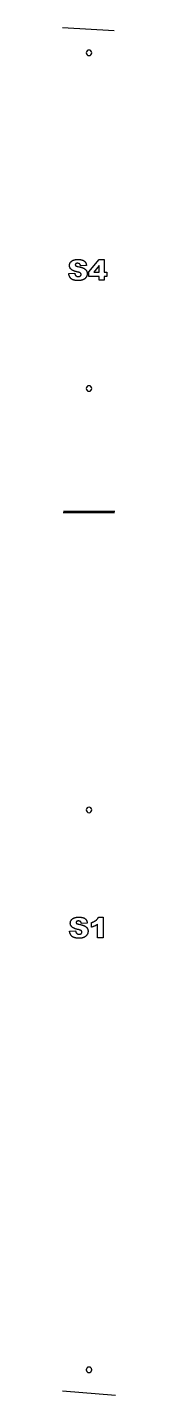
# Model space of a CAD drawing. Extents: x 0 to 3.6, y 1 to 94.2.
import ezdxf

# ---------------------------------------------------------------- set-up
doc = ezdxf.new("R2010")
doc.units = 0
for name, color, linetype in [('PART_LETTERS', 18, 'CONTINUOUS'), ('T3_PROFILE_INSIDE', 18, 'CONTINUOUS'), ('T5_BEVEL_0_1', 18, 'CONTINUOUS'), ('T8_DRILL', 18, 'CONTINUOUS')]:
    doc.layers.add(name, color=color, linetype=linetype)

msp = doc.modelspace()

# ---------------------------------------------------------------- linework, layer by layer
at = {"layer": 'PART_LETTERS'}
for points in [[(0.424, 77.414), (0.832, 77.44), (0.836, 77.416), (0.841, 77.393), (0.843, 77.382), (0.846, 77.372), (0.849, 77.362), (0.852, 77.352), (0.856, 77.343), (0.86, 77.334), (0.863, 77.325), (0.868, 77.317), (0.872, 77.309), (0.876, 77.302), (0.881, 77.295), (0.886, 77.288), (0.895, 77.278), (0.904, 77.269), (0.913, 77.26), (0.923, 77.251), (0.933, 77.244), (0.944, 77.237), (0.955, 77.231), (0.967, 77.225), (0.979, 77.22), (0.991, 77.216), (1.004, 77.212), (1.018, 77.209), (1.031, 77.207), (1.046, 77.205), (1.06, 77.204), (1.076, 77.204), (1.087, 77.204), (1.098, 77.205), (1.109, 77.206), (1.119, 77.207), (1.129, 77.208), (1.139, 77.21), (1.148, 77.212), (1.157, 77.215), (1.166, 77.218), (1.174, 77.221), (1.182, 77.224), (1.19, 77.228), (1.197, 77.232), (1.204, 77.237), (1.211, 77.242), (1.217, 77.247), (1.223, 77.253), (1.229, 77.258), (1.234, 77.264), (1.239, 77.269), (1.243, 77.275), (1.247, 77.281), (1.251, 77.287), (1.254, 77.294), (1.257, 77.3), (1.26, 77.306), (1.262, 77.313), (1.264, 77.319), (1.265, 77.326), (1.266, 77.333), (1.267, 77.34), (1.267, 77.347), (1.267, 77.354), (1.266, 77.36), (1.265, 77.367), (1.264, 77.373), (1.262, 77.38), (1.26, 77.386), (1.258, 77.392), (1.255, 77.398), (1.252, 77.404), (1.248, 77.41), (1.244, 77.416), (1.24, 77.422), (1.236, 77.427), (1.231, 77.433), (1.225, 77.438), (1.219, 77.444), (1.213, 77.449), (1.206, 77.454), (1.197, 77.459), (1.188, 77.465), (1.178, 77.47), (1.166, 77.475), (1.154, 77.48), (1.141, 77.485), (1.127, 77.49), (1.111, 77.495), (1.095, 77.5), (1.078, 77.505), (1.041, 77.514), (1, 77.524), (0.965, 77.532), (0.932, 77.541), (0.9, 77.549), (0.869, 77.558), (0.839, 77.568), (0.811, 77.577), (0.784, 77.587), (0.758, 77.598), (0.734, 77.609), (0.71, 77.62), (0.688, 77.631), (0.668, 77.643), (0.648, 77.655), (0.63, 77.667), (0.613, 77.68), (0.597, 77.693), (0.583, 77.706), (0.569, 77.72), (0.556, 77.734), (0.544, 77.749), (0.534, 77.764), (0.524, 77.779), (0.515, 77.796), (0.507, 77.812), (0.499, 77.829), (0.493, 77.846), (0.488, 77.864), (0.484, 77.883), (0.481, 77.901), (0.478, 77.921), (0.477, 77.94), (0.476, 77.96), (0.477, 77.974), (0.477, 77.987), (0.478, 78), (0.48, 78.013), (0.482, 78.026), (0.485, 78.039), (0.488, 78.052), (0.492, 78.064), (0.496, 78.077), (0.501, 78.09), (0.506, 78.102), (0.511, 78.114), (0.517, 78.126), (0.524, 78.139), (0.531, 78.151), (0.538, 78.163), (0.546, 78.174), (0.555, 78.186), (0.564, 78.197), (0.573, 78.208), (0.583, 78.218), (0.594, 78.228), (0.605, 78.238), (0.616, 78.248), (0.628, 78.257), (0.64, 78.266), (0.653, 78.274), (0.666, 78.282), (0.68, 78.29), (0.695, 78.298), (0.709, 78.305), (0.725, 78.312), (0.741, 78.319), (0.757, 78.325), (0.775, 78.331), (0.793, 78.336), (0.812, 78.341), (0.831, 78.345), (0.851, 78.349), (0.872, 78.353), (0.894, 78.356), (0.916, 78.359), (0.94, 78.361), (0.963, 78.363), (0.988, 78.365), (1.013, 78.366), (1.039, 78.366), (1.066, 78.367), (1.099, 78.366), (1.131, 78.365), (1.161, 78.363), (1.191, 78.36), (1.22, 78.357), (1.248, 78.353), (1.275, 78.348), (1.301, 78.342), (1.325, 78.335), (1.349, 78.328), (1.372, 78.32), (1.394, 78.311), (1.415, 78.301), (1.435, 78.291), (1.454, 78.28), (1.472, 78.268), (1.48, 78.261), (1.489, 78.255), (1.497, 78.248), (1.505, 78.241), (1.513, 78.234), (1.52, 78.226), (1.527, 78.219), (1.535, 78.211), (1.541, 78.203), (1.548, 78.194), (1.554, 78.186), (1.561, 78.177), (1.567, 78.168), (1.572, 78.159), (1.578, 78.149), (1.583, 78.139), (1.593, 78.119), (1.602, 78.098), (1.61, 78.076), (1.618, 78.053), (1.624, 78.03), (1.63, 78.005), (1.634, 77.979), (1.638, 77.953), (1.234, 77.929), (1.232, 77.941), (1.229, 77.952), (1.226, 77.963), (1.223, 77.973), (1.22, 77.983), (1.217, 77.992), (1.213, 78.001), (1.209, 78.01), (1.204, 78.018), (1.2, 78.026), (1.195, 78.034), (1.19, 78.041), (1.184, 78.048), (1.178, 78.054), (1.172, 78.06), (1.166, 78.066), (1.159, 78.071), (1.152, 78.076), (1.145, 78.08), (1.138, 78.084), (1.13, 78.088), (1.122, 78.091), (1.113, 78.095), (1.105, 78.097), (1.096, 78.1), (1.086, 78.102), (1.076, 78.104), (1.066, 78.105), (1.056, 78.107), (1.046, 78.107), (1.035, 78.108), (1.023, 78.108), (1.005, 78.108), (0.988, 78.106), (0.973, 78.104), (0.965, 78.102), (0.958, 78.1), (0.951, 78.098), (0.944, 78.096), (0.938, 78.093), (0.932, 78.09), (0.926, 78.087), (0.921, 78.084), (0.916, 78.08), (0.911, 78.076), (0.902, 78.068), (0.894, 78.06), (0.891, 78.055), (0.888, 78.051), (0.885, 78.046), (0.882, 78.041), (0.88, 78.036), (0.878, 78.031), (0.877, 78.026), (0.875, 78.021), (0.874, 78.016), (0.874, 78.01), (0.873, 78.005), (0.873, 77.999), (0.873, 77.991), (0.875, 77.983), (0.877, 77.975), (0.881, 77.968), (0.885, 77.96), (0.891, 77.953), (0.897, 77.946), (0.904, 77.94), (0.908, 77.936), (0.913, 77.933), (0.918, 77.929), (0.925, 77.926), (0.931, 77.923), (0.939, 77.92), (0.955, 77.913), (0.975, 77.907), (0.997, 77.901), (1.021, 77.894), (1.048, 77.888), (1.116, 77.873), (1.148, 77.866), (1.179, 77.858), (1.208, 77.85), (1.237, 77.843), (1.264, 77.835), (1.289, 77.828), (1.314, 77.82), (1.337, 77.812), (1.359, 77.805), (1.38, 77.797), (1.4, 77.789), (1.418, 77.781), (1.435, 77.774), (1.451, 77.766), (1.466, 77.758), (1.48, 77.75), (1.494, 77.742), (1.508, 77.733), (1.521, 77.724), (1.533, 77.715), (1.545, 77.706), (1.556, 77.696), (1.567, 77.687), (1.577, 77.677), (1.587, 77.667), (1.596, 77.656), (1.605, 77.645), (1.613, 77.635), (1.621, 77.623), (1.628, 77.612), (1.635, 77.6), (1.641, 77.589), (1.647, 77.577), (1.652, 77.565), (1.657, 77.553), (1.662, 77.54), (1.666, 77.528), (1.67, 77.515), (1.673, 77.502), (1.676, 77.489), (1.678, 77.475), (1.68, 77.462), (1.681, 77.448), (1.682, 77.435), (1.683, 77.421), (1.683, 77.407), (1.683, 77.39), (1.682, 77.374), (1.681, 77.357), (1.679, 77.341), (1.676, 77.325), (1.673, 77.309), (1.669, 77.294), (1.665, 77.278), (1.66, 77.263), (1.655, 77.248), (1.648, 77.233), (1.642, 77.218), (1.635, 77.203), (1.627, 77.189), (1.618, 77.175), (1.61, 77.16), (1.6, 77.147), (1.59, 77.133), (1.58, 77.12), (1.569, 77.108), (1.558, 77.095), (1.546, 77.084), (1.534, 77.072), (1.521, 77.061), (1.508, 77.051), (1.494, 77.041), (1.48, 77.031), (1.466, 77.022), (1.451, 77.013), (1.435, 77.005), (1.419, 76.997), (1.403, 76.99), (1.386, 76.983), (1.369, 76.976), (1.351, 76.97), (1.333, 76.964), (1.314, 76.959), (1.294, 76.954), (1.274, 76.95), (1.253, 76.946), (1.232, 76.943), (1.21, 76.94), (1.188, 76.937), (1.165, 76.935), (1.142, 76.933), (1.118, 76.932), (1.094, 76.932), (1.069, 76.931), (1.026, 76.932), (0.984, 76.933), (0.944, 76.936), (0.924, 76.938), (0.906, 76.94), (0.887, 76.942), (0.869, 76.945), (0.851, 76.947), (0.834, 76.951), (0.817, 76.954), (0.801, 76.957), (0.785, 76.961), (0.769, 76.965), (0.754, 76.97), (0.74, 76.974), (0.725, 76.979), (0.711, 76.985), (0.698, 76.99), (0.685, 76.996), (0.672, 77.002), (0.66, 77.008), (0.649, 77.015), (0.637, 77.021), (0.626, 77.028), (0.616, 77.036), (0.606, 77.043), (0.596, 77.051), (0.587, 77.059), (0.579, 77.068), (0.562, 77.085), (0.546, 77.103), (0.532, 77.121), (0.518, 77.14), (0.505, 77.16), (0.493, 77.18), (0.482, 77.201), (0.472, 77.222), (0.463, 77.244), (0.454, 77.267), (0.447, 77.29), (0.441, 77.314), (0.435, 77.338), (0.431, 77.363), (0.427, 77.388)], [(2.499, 77.214), (1.797, 77.214), (1.797, 77.532), (2.499, 78.367), (2.836, 78.367), (2.836, 77.514), (3.01, 77.514), (3.01, 77.214), (2.836, 77.214), (2.836, 76.955), (2.499, 76.955)], [(2.499, 77.514), (2.499, 77.95), (2.128, 77.514)], [(0.482, 32.631), (0.89, 32.656), (0.894, 32.632), (0.898, 32.609), (0.901, 32.599), (0.904, 32.588), (0.907, 32.578), (0.91, 32.569), (0.913, 32.559), (0.917, 32.55), (0.921, 32.542), (0.925, 32.534), (0.93, 32.526), (0.934, 32.519), (0.939, 32.511), (0.944, 32.505), (0.952, 32.495), (0.961, 32.485), (0.971, 32.476), (0.98, 32.468), (0.991, 32.46), (1.001, 32.453), (1.013, 32.447), (1.024, 32.442), (1.036, 32.437), (1.049, 32.432), (1.062, 32.429), (1.075, 32.426), (1.089, 32.423), (1.103, 32.422), (1.118, 32.421), (1.133, 32.42), (1.144, 32.421), (1.155, 32.421), (1.166, 32.422), (1.176, 32.423), (1.186, 32.425), (1.196, 32.427), (1.205, 32.429), (1.214, 32.431), (1.223, 32.434), (1.231, 32.437), (1.24, 32.441), (1.247, 32.445), (1.255, 32.449), (1.262, 32.453), (1.268, 32.458), (1.275, 32.464), (1.281, 32.469), (1.286, 32.475), (1.292, 32.48), (1.296, 32.486), (1.301, 32.492), (1.305, 32.498), (1.309, 32.504), (1.312, 32.51), (1.315, 32.516), (1.317, 32.523), (1.32, 32.529), (1.321, 32.536), (1.323, 32.543), (1.324, 32.549), (1.324, 32.556), (1.324, 32.563), (1.324, 32.57), (1.324, 32.577), (1.323, 32.583), (1.321, 32.59), (1.32, 32.596), (1.318, 32.602), (1.315, 32.608), (1.313, 32.615), (1.309, 32.621), (1.306, 32.626), (1.302, 32.632), (1.298, 32.638), (1.293, 32.644), (1.288, 32.649), (1.283, 32.655), (1.277, 32.66), (1.271, 32.665), (1.263, 32.671), (1.255, 32.676), (1.246, 32.681), (1.235, 32.686), (1.224, 32.691), (1.212, 32.696), (1.198, 32.701), (1.184, 32.706), (1.169, 32.711), (1.153, 32.716), (1.136, 32.721), (1.099, 32.731), (1.057, 32.74), (1.023, 32.749), (0.989, 32.757), (0.957, 32.766), (0.926, 32.775), (0.897, 32.784), (0.869, 32.794), (0.842, 32.804), (0.816, 32.814), (0.791, 32.825), (0.768, 32.836), (0.746, 32.847), (0.725, 32.859), (0.706, 32.871), (0.688, 32.883), (0.671, 32.896), (0.655, 32.909), (0.64, 32.922), (0.627, 32.936), (0.614, 32.95), (0.602, 32.965), (0.591, 32.98), (0.581, 32.996), (0.572, 33.012), (0.564, 33.029), (0.557, 33.046), (0.551, 33.063), (0.546, 33.081), (0.541, 33.099), (0.538, 33.118), (0.536, 33.137), (0.534, 33.157), (0.534, 33.177), (0.534, 33.19), (0.535, 33.203), (0.536, 33.217), (0.538, 33.23), (0.54, 33.243), (0.543, 33.256), (0.546, 33.268), (0.549, 33.281), (0.553, 33.294), (0.558, 33.306), (0.563, 33.318), (0.569, 33.331), (0.575, 33.343), (0.581, 33.355), (0.588, 33.367), (0.596, 33.379), (0.604, 33.391), (0.612, 33.402), (0.621, 33.413), (0.631, 33.424), (0.641, 33.435), (0.651, 33.445), (0.662, 33.455), (0.674, 33.464), (0.685, 33.473), (0.698, 33.482), (0.711, 33.491), (0.724, 33.499), (0.738, 33.507), (0.752, 33.514), (0.767, 33.522), (0.782, 33.529), (0.798, 33.535), (0.815, 33.541), (0.832, 33.547), (0.85, 33.552), (0.869, 33.557), (0.889, 33.562), (0.909, 33.566), (0.93, 33.569), (0.952, 33.573), (0.974, 33.575), (0.997, 33.578), (1.021, 33.58), (1.046, 33.581), (1.071, 33.582), (1.097, 33.583), (1.124, 33.583), (1.156, 33.583), (1.188, 33.582), (1.219, 33.58), (1.249, 33.577), (1.278, 33.573), (1.305, 33.569), (1.332, 33.564), (1.358, 33.558), (1.383, 33.552), (1.407, 33.544), (1.43, 33.536), (1.452, 33.527), (1.473, 33.518), (1.492, 33.507), (1.511, 33.496), (1.529, 33.484), (1.538, 33.478), (1.546, 33.471), (1.555, 33.465), (1.562, 33.458), (1.57, 33.45), (1.578, 33.443), (1.585, 33.435), (1.592, 33.427), (1.599, 33.419), (1.606, 33.411), (1.612, 33.402), (1.618, 33.394), (1.624, 33.384), (1.63, 33.375), (1.635, 33.366), (1.641, 33.356), (1.651, 33.336), (1.66, 33.315), (1.668, 33.293), (1.675, 33.27), (1.682, 33.246), (1.687, 33.221), (1.692, 33.196), (1.696, 33.169), (1.291, 33.146), (1.289, 33.157), (1.287, 33.168), (1.284, 33.179), (1.281, 33.189), (1.278, 33.199), (1.274, 33.209), (1.27, 33.218), (1.266, 33.227), (1.262, 33.235), (1.257, 33.243), (1.252, 33.25), (1.247, 33.258), (1.242, 33.264), (1.236, 33.271), (1.23, 33.276), (1.224, 33.282), (1.217, 33.287), (1.21, 33.292), (1.203, 33.296), (1.195, 33.301), (1.187, 33.304), (1.179, 33.308), (1.171, 33.311), (1.162, 33.314), (1.153, 33.316), (1.144, 33.319), (1.134, 33.32), (1.124, 33.322), (1.114, 33.323), (1.103, 33.324), (1.092, 33.324), (1.081, 33.325), (1.063, 33.324), (1.046, 33.323), (1.03, 33.32), (1.023, 33.319), (1.016, 33.317), (1.009, 33.315), (1.002, 33.312), (0.996, 33.31), (0.99, 33.307), (0.984, 33.304), (0.978, 33.3), (0.973, 33.297), (0.968, 33.293), (0.96, 33.285), (0.952, 33.276), (0.948, 33.272), (0.945, 33.267), (0.943, 33.263), (0.94, 33.258), (0.938, 33.253), (0.936, 33.248), (0.934, 33.243), (0.933, 33.238), (0.932, 33.232), (0.931, 33.227), (0.931, 33.221), (0.931, 33.216), (0.931, 33.208), (0.933, 33.2), (0.935, 33.192), (0.938, 33.184), (0.943, 33.177), (0.948, 33.17), (0.954, 33.163), (0.962, 33.156), (0.966, 33.153), (0.971, 33.149), (0.976, 33.146), (0.982, 33.143), (0.989, 33.139), (0.996, 33.136), (1.013, 33.13), (1.032, 33.123), (1.054, 33.117), (1.079, 33.111), (1.106, 33.105), (1.173, 33.09), (1.206, 33.082), (1.236, 33.075), (1.266, 33.067), (1.294, 33.059), (1.321, 33.052), (1.347, 33.044), (1.372, 33.036), (1.395, 33.029), (1.417, 33.021), (1.438, 33.013), (1.457, 33.006), (1.476, 32.998), (1.493, 32.99), (1.509, 32.982), (1.523, 32.975), (1.538, 32.966), (1.552, 32.958), (1.565, 32.95), (1.578, 32.941), (1.59, 32.932), (1.602, 32.922), (1.614, 32.913), (1.624, 32.903), (1.635, 32.893), (1.644, 32.883), (1.654, 32.873), (1.662, 32.862), (1.671, 32.851), (1.678, 32.84), (1.686, 32.829), (1.692, 32.817), (1.699, 32.805), (1.704, 32.793), (1.71, 32.781), (1.715, 32.769), (1.719, 32.757), (1.723, 32.744), (1.727, 32.731), (1.73, 32.718), (1.733, 32.705), (1.736, 32.692), (1.737, 32.679), (1.739, 32.665), (1.74, 32.651), (1.741, 32.637), (1.741, 32.623), (1.741, 32.606), (1.74, 32.59), (1.738, 32.574), (1.736, 32.558), (1.734, 32.542), (1.731, 32.526), (1.727, 32.51), (1.722, 32.495), (1.718, 32.48), (1.712, 32.464), (1.706, 32.449), (1.699, 32.435), (1.692, 32.42), (1.684, 32.405), (1.676, 32.391), (1.667, 32.377), (1.658, 32.363), (1.648, 32.35), (1.637, 32.337), (1.627, 32.324), (1.615, 32.312), (1.603, 32.3), (1.591, 32.289), (1.579, 32.278), (1.565, 32.267), (1.552, 32.257), (1.538, 32.248), (1.523, 32.239), (1.508, 32.23), (1.493, 32.221), (1.477, 32.214), (1.461, 32.206), (1.444, 32.199), (1.427, 32.192), (1.409, 32.186), (1.39, 32.181), (1.371, 32.175), (1.352, 32.171), (1.332, 32.166), (1.311, 32.162), (1.29, 32.159), (1.268, 32.156), (1.246, 32.154), (1.223, 32.151), (1.2, 32.15), (1.176, 32.149), (1.151, 32.148), (1.127, 32.148), (1.083, 32.148), (1.041, 32.15), (1.001, 32.153), (0.982, 32.154), (0.963, 32.156), (0.945, 32.159), (0.926, 32.161), (0.909, 32.164), (0.892, 32.167), (0.875, 32.17), (0.858, 32.174), (0.842, 32.178), (0.827, 32.182), (0.812, 32.186), (0.797, 32.191), (0.783, 32.196), (0.769, 32.201), (0.756, 32.207), (0.743, 32.212), (0.73, 32.218), (0.718, 32.225), (0.706, 32.231), (0.695, 32.238), (0.684, 32.245), (0.674, 32.252), (0.664, 32.26), (0.654, 32.268), (0.645, 32.276), (0.636, 32.284), (0.62, 32.301), (0.604, 32.319), (0.589, 32.338), (0.575, 32.357), (0.562, 32.377), (0.551, 32.397), (0.539, 32.418), (0.529, 32.439), (0.52, 32.461), (0.512, 32.483), (0.505, 32.507), (0.498, 32.53), (0.493, 32.554), (0.488, 32.579), (0.485, 32.605)], [(2.768, 33.583), (2.768, 32.172), (2.378, 32.172), (2.378, 33.096), (2.355, 33.079), (2.331, 33.062), (2.308, 33.046), (2.285, 33.031), (2.262, 33.017), (2.24, 33.004), (2.217, 32.992), (2.195, 32.98), (2.172, 32.969), (2.148, 32.958), (2.122, 32.947), (2.095, 32.936), (2.067, 32.926), (2.037, 32.915), (2.006, 32.905), (1.973, 32.895), (1.973, 33.211), (1.997, 33.219), (2.021, 33.227), (2.044, 33.236), (2.066, 33.244), (2.087, 33.253), (2.108, 33.262), (2.128, 33.271), (2.148, 33.281), (2.167, 33.29), (2.185, 33.3), (2.202, 33.31), (2.219, 33.321), (2.235, 33.331), (2.25, 33.342), (2.265, 33.352), (2.279, 33.363), (2.292, 33.375), (2.305, 33.386), (2.318, 33.398), (2.33, 33.411), (2.342, 33.423), (2.354, 33.436), (2.365, 33.449), (2.376, 33.463), (2.386, 33.477), (2.396, 33.491), (2.406, 33.505), (2.415, 33.52), (2.424, 33.536), (2.433, 33.551), (2.441, 33.567), (2.449, 33.583)]]:
    msp.add_lwpolyline(points, close=True, dxfattribs=at)
at = {"layer": 'T3_PROFILE_INSIDE'}
for points in [[(0.002, 94.174), (3.523, 93.95)], [(3.611, 1), (0, 1.315)]]:
    msp.add_lwpolyline(points, dxfattribs=at)
at = {"layer": 'T5_BEVEL_0_1'}
for points in [[(0.05, 61.134), (3.55, 61.134)], [(3.562, 61.206), (0.062, 61.206)]]:
    msp.add_lwpolyline(points, dxfattribs=at)
at = {"layer": 'T8_DRILL'}
for points in [[(1.806, 92.629, 0.414214), (1.618, 92.441, 0.414214), (1.806, 92.254, 0.414214), (1.993, 92.441, 0.414214)], [(1.806, 69.769, 0.414214), (1.618, 69.581, 0.414214), (1.806, 69.394, 0.414214), (1.993, 69.581, 0.414214)], [(1.806, 40.696, 0.414214), (1.993, 40.884, 0.414214), (1.806, 41.071, 0.414214), (1.618, 40.884, 0.414214)]]:
    msp.add_lwpolyline(points, format="xyb", close=True, dxfattribs=at)
msp.add_lwpolyline([(1.619, 2.772), (1.618, 2.762), (1.618, 2.753), (1.619, 2.743), (1.62, 2.734), (1.621, 2.725), (1.623, 2.716), (1.625, 2.707), (1.628, 2.698), (1.631, 2.689), (1.635, 2.681), (1.639, 2.673), (1.643, 2.665), (1.648, 2.657), (1.653, 2.65), (1.658, 2.643), (1.664, 2.636), (1.67, 2.629), (1.676, 2.623), (1.683, 2.617), (1.69, 2.611), (1.697, 2.605), (1.705, 2.6), (1.713, 2.596), (1.721, 2.591), (1.729, 2.587), (1.737, 2.584), (1.746, 2.581), (1.755, 2.578), (1.764, 2.576), (1.773, 2.574), (1.783, 2.572), (1.792, 2.571), (1.802, 2.571), (1.812, 2.571), (1.821, 2.572), (1.83, 2.573), (1.84, 2.574), (1.849, 2.576), (1.857, 2.578), (1.866, 2.581), (1.875, 2.584), (1.883, 2.588), (1.891, 2.592), (1.899, 2.596), (1.907, 2.601), (1.914, 2.606), (1.922, 2.611), (1.929, 2.617), (1.935, 2.623), (1.942, 2.629), (1.948, 2.636), (1.953, 2.643), (1.959, 2.65), (1.964, 2.658), (1.969, 2.665), (1.973, 2.673), (1.977, 2.682), (1.98, 2.69), (1.984, 2.699), (1.986, 2.708), (1.989, 2.717), (1.99, 2.726), (1.992, 2.736), (1.993, 2.745), (1.993, 2.755), (1.993, 2.764), (1.993, 2.774), (1.992, 2.783), (1.99, 2.792), (1.988, 2.801), (1.986, 2.81), (1.983, 2.819), (1.98, 2.828), (1.977, 2.836), (1.973, 2.844), (1.968, 2.852), (1.964, 2.86), (1.959, 2.867), (1.953, 2.874), (1.947, 2.881), (1.941, 2.888), (1.935, 2.894), (1.928, 2.9), (1.921, 2.906), (1.914, 2.912), (1.907, 2.917), (1.899, 2.921), (1.891, 2.926), (1.883, 2.93), (1.874, 2.933), (1.865, 2.936), (1.856, 2.939), (1.847, 2.941), (1.838, 2.943), (1.829, 2.945), (1.819, 2.946), (1.809, 2.946), (1.8, 2.946), (1.79, 2.945), (1.781, 2.944), (1.772, 2.943), (1.763, 2.941), (1.754, 2.939), (1.745, 2.936), (1.737, 2.933), (1.728, 2.929), (1.72, 2.925), (1.712, 2.921), (1.705, 2.916), (1.697, 2.911), (1.69, 2.906), (1.683, 2.9), (1.676, 2.894), (1.67, 2.888), (1.664, 2.881), (1.658, 2.874), (1.653, 2.867), (1.648, 2.859), (1.643, 2.852), (1.639, 2.844), (1.635, 2.835), (1.631, 2.827), (1.628, 2.818), (1.625, 2.809), (1.623, 2.8), (1.621, 2.791), (1.62, 2.781)], close=True, dxfattribs=at)

doc.saveas('drawing.dxf')
